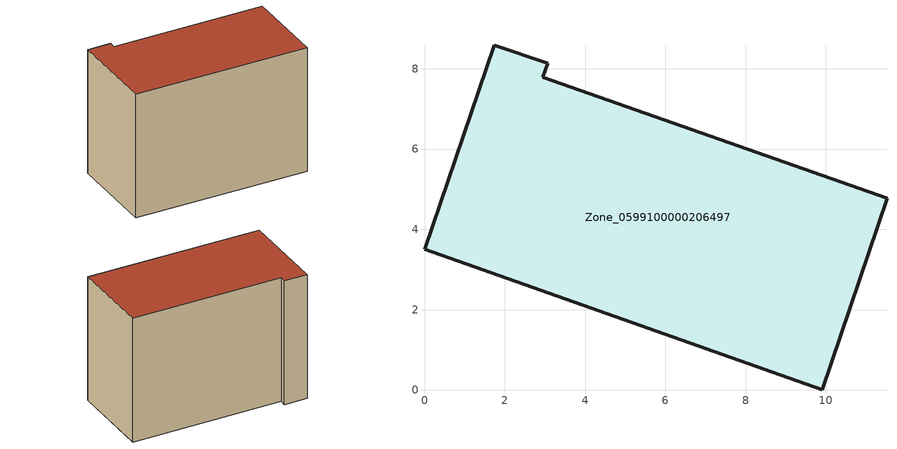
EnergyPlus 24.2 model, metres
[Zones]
Zone_0599100000206497
 floor ground (C_G): 0,3.5 1.74,8.59 3.07,8.14 2.94,7.79 11.52,4.77 9.91,0 z0
 wall outside (C_F): 9.91,0 11.52,4.77 2.94,7.79 3.07,8.14 1.74,8.59 0,3.5 9.91,0 z0:7.77
 roof outside (C_R): 1.74,8.59 0,3.5 9.91,0 11.52,4.77 2.94,7.79 3.07,8.14 z7.77
[BUILDING]
Pand.0599100000206497: North Axis=0; Terrain=City; Loads Convergence Tolerance Value=0.04; Temperature Convergence Tolerance Value=0.4; Solar Distribution=FullExterior; Maximum Number of Warmup Days=25; Minimum Number of Warmup Days=1
[Site:Location]
Rotterdam.The.Hague.AP_ZH_NLD Design_Conditions: Latitude=51.96; Longitude=4.45; Time Zone=1; Elevation=-4.5
[SITE:GROUNDTEMPERATURE:BUILDINGSURFACE]
18, 18, 18, 18, 18, 18, 18, 18, 18, 18, 18, 18
[MATERIAL] Thermal Absorptance=0.9; Solar Absorptance=0.7; Visible Absorptance=0.7
Name | Roughness | Thickness | Conductivity | Density | Specific Heat
G.TI.1975-1991 | MediumSmooth | 0.15 | 0.288461 | 540 | 1210
F.TI.1975-1991 | Rough | 0.3 | 0.230769 | 1920 | 840
R.TI.1975-1991 | MediumRough | 0.2 | 0.153846 | 1500 | 1000
[CONSTRUCTION]
C_G: G.TI.1975-1991
C_F: F.TI.1975-1991
C_R: R.TI.1975-1991
[ZONE]
Zone_0599100000206497: Type=1; Multiplier=1; Ceiling Height=Autocalculate; Volume=Autocalculate; Floor Area=autocalculate; Part of Total Floor Area=Yes
[ZONEINFILTRATION:DESIGNFLOWRATE]
Infil_Zone_0599100000206497: Zone or ZoneList or Space or SpaceList=Zone_0599100000206497; Schedule=AlwaysOn; Design Flow Rate Calculation Method=Flow/Area; Flow Rate per Floor Area=0.003; Constant Term Coefficient=1; Temperature Term Coefficient=0; Velocity Term Coefficient=0; Velocity Squared Term Coefficient=0
[HVACTEMPLATE:ZONE:IDEALLOADSAIRSYSTEM]
Zone_0599100000206497: Maximum Heating Supply Air Temperature=50; Minimum Cooling Supply Air Temperature=13; Maximum Heating Supply Air Humidity Ratio=0.0156; Minimum Cooling Supply Air Humidity Ratio=0.0077; Heating Limit=NoLimit; Cooling Limit=NoLimit; Dehumidification Control Type=ConstantSensibleHeatRatio; Cooling Sensible Heat Ratio=0.7; Dehumidification Setpoint=60; Humidification Control Type=None; Humidification Setpoint=30; Outdoor Air Method=None; Outdoor Air Flow Rate per Person=0.00944; Outdoor Air Flow Rate per Zone Floor Area=0; Outdoor Air Flow Rate per Zone=0; Demand Controlled Ventilation Type=None; Outdoor Air Economizer Type=NoEconomizer; Heat Recovery Type=None; Sensible Heat Recovery Effectiveness=0.7; Latent Heat Recovery Effectiveness=0.65
[ZONECONTROL:THERMOSTAT]
ThermostatControl_Zone_0599100000206497: Zone or ZoneList=Zone_0599100000206497; Control Type Schedule=DualSetpointControlType; Control 1=Thermostat_Zone_0599100000206497; Temperature Difference Between Cutout And Setpoint=0
[THERMOSTATSETPOINT:DUALSETPOINT]
Thermostat_Zone_0599100000206497: Heating Setpoint Temperature Schedule=HeatingSetpoint_Zone_0599100000206497; Cooling Setpoint Temperature Schedule=CoolingSetpoint_Zone_0599100000206497
[SCHEDULE:COMPACT]
HeatingSetpoint_Zone_0599100000206497: Through: 12/31, For: AllDays, Until: 24:00, 21
CoolingSetpoint_Zone_0599100000206497: Through: 12/31, For: AllDays, Until: 24:00, 24
DualSetpointControlType: Through: 12/31, For: AllDays, Until: 24:00, 4
AlwaysOn: Through: 12/31, For: AllDays, Until: 24:00, 1
